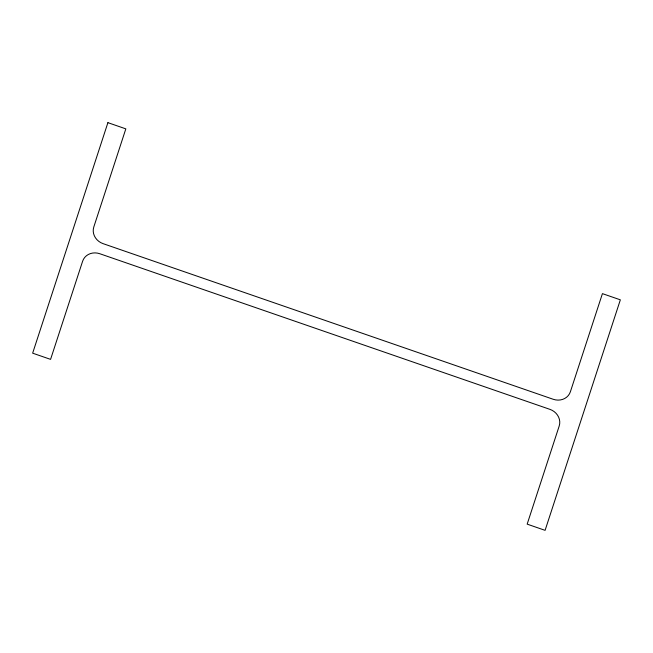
<?xml version="1.0" encoding="UTF-8"?>
<svg xmlns="http://www.w3.org/2000/svg" width="653" height="653" viewBox="0 0 653 653"><rect width="100%" height="100%" fill="white"/><g stroke="black" fill="none" stroke-linecap="round" stroke-linejoin="round"><path stroke-width="0.98" d="M107.908 122.658L32.65 353.167L50.575 359.37L82.621 261.224A13.991 12.693 23.7 0 1 99.778 253.723L549.932 409.358A13.991 12.693 23.7 0 1 559.205 426.001L527.167 524.139L545.092 530.342L620.35 299.833L602.425 293.63L570.379 391.776A13.991 12.693 23.7 0 1 553.222 399.277L103.068 243.642A13.991 12.693 23.7 0 1 93.795 226.999L125.833 128.861L107.908 122.658"/></g></svg>
